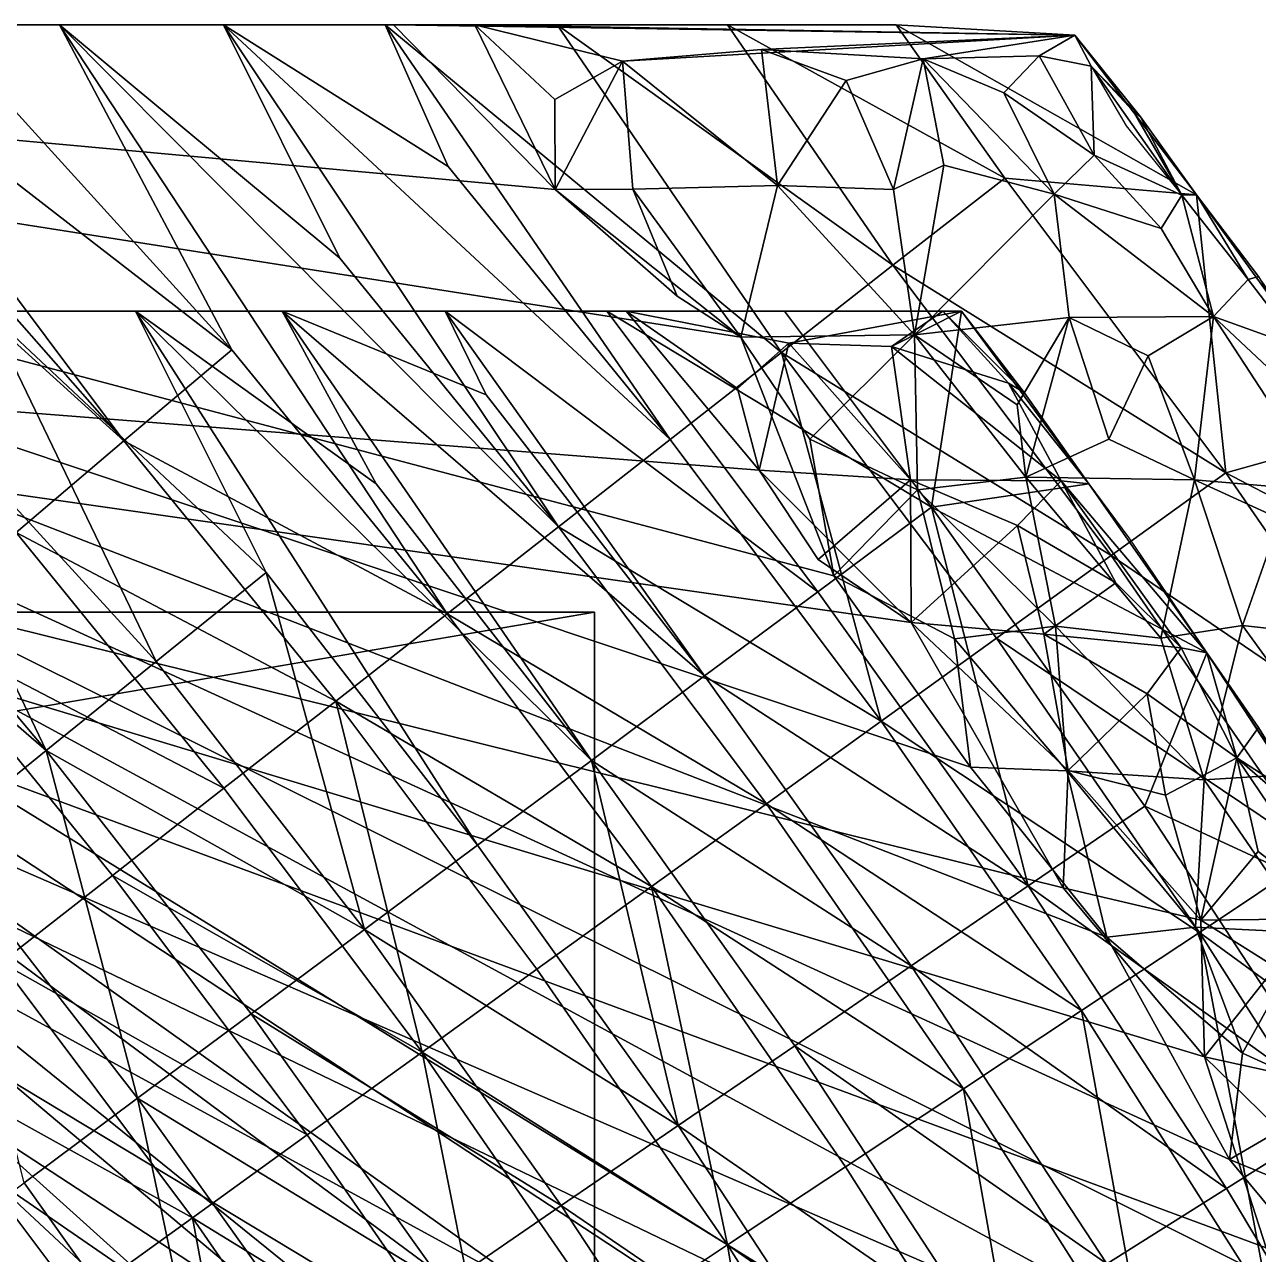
# Model space of a CAD drawing. Header units: metres. Extents: x -30 to 13953, y 0 to 4840.
# Drawn here: x 13295.6 to 13558.2, y 3428.3 to 3690 of the extents above; entities that cross this region are included whole.
import ezdxf

# ---------------------------------------------------------------- set-up
doc = ezdxf.new("R2010")
doc.units = ezdxf.units.M
doc.layers.add('SCOCCA', color=7, linetype='Continuous')

msp = doc.modelspace()

# ---------------------------------------------------------------- linework, layer by layer
at = {"layer": 'SCOCCA'}
for points in [[(13025, 3690, 1250), (13846.4, 2399.1, 1367), (13025, 1150, 1250)], [(13374.1, 3690, 1299.7), (13025, 3690, 1250), (13055, 3690, 1380)], [(13025, 3690, 1250), (13374.1, 3690, 1299.7), (13408.5, 3654.9, 1304.8)], [(13025, 3690, 1250), (13408.5, 3654.9, 1304.8), (13448, 3623.5, 1311.6)], [(13025, 3690, 1250), (13448, 3623.5, 1311.6), (13467.8, 3572.7, 1313.1)], [(13025, 3690, 1250), (13467.8, 3572.7, 1313.1), (13496.9, 3532, 1317.2)], [(13025, 3690, 1250), (13496.9, 3532, 1317.2), (13525.9, 3495.8, 1321.5)], [(13025, 3690, 1250), (13525.9, 3495.8, 1321.5), (13552, 3448.5, 1325.1)], [(13025, 3690, 1250), (13552, 3448.5, 1325.1), (13581.6, 3412.8, 1329.7)], [(13025, 3690, 1250), (13581.6, 3412.8, 1329.7), (13609.8, 3372.6, 1334.1)], [(13025, 3690, 1250), (13609.8, 3372.6, 1334.1), (13626.4, 3318.3, 1335.7)], [(13025, 3690, 1250), (13626.4, 3318.3, 1335.7), (13649.6, 3279.5, 1339.1)], [(13025, 3690, 1250), (13649.6, 3279.5, 1339.1), (13675.2, 3227.6, 1342.8)], [(13025, 3690, 1250), (13675.2, 3227.6, 1342.8), (13702.5, 3188, 1347.6)], [(13025, 3690, 1250), (13702.5, 3188, 1347.6), (13709.6, 3136.6, 1347.5)], [(13025, 3690, 1250), (13709.6, 3136.6, 1347.5), (13735.8, 3092.2, 1351.7)], [(13025, 3690, 1250), (13735.8, 3092.2, 1351.7), (13744, 3042.8, 1352.4)], [(13025, 3690, 1250), (13744, 3042.8, 1352.4), (13766.7, 2998.7, 1356.1)], [(13025, 3690, 1250), (13766.7, 2998.7, 1356.1), (13773.6, 2947.3, 1356.6)], [(13025, 3690, 1250), (13773.6, 2947.3, 1356.6), (13795.2, 2909.2, 1360.5)], [(13025, 3690, 1250), (13798.2, 2850.5, 1360.1), (13808.7, 2801.7, 1361.6)], [(13025, 3690, 1250), (13808.7, 2801.7, 1361.6), (13825.8, 2753.2, 1364.5)], [(13025, 3690, 1250), (13795.2, 2909.2, 1360.5), (13798.2, 2850.5, 1360.1)], [(13025, 3690, 1250), (13832.4, 2653.8, 1365), (13837.8, 2604.1, 1365.7)], [(13025, 3690, 1250), (13837.8, 2604.1, 1365.7), (13847.3, 2561.8, 1367.4)], [(13025, 3690, 1250), (13832.9, 2695.7, 1365.3), (13832.4, 2653.8, 1365)], [(13025, 3690, 1250), (13825.8, 2753.2, 1364.5), (13832.9, 2695.7, 1365.3)], [(13025, 3690, 1250), (13846.2, 2454.6, 1366.9), (13846.4, 2399.1, 1367)], [(13025, 3690, 1250), (13844.7, 2504.5, 1366.7), (13846.2, 2454.6, 1366.9)], [(13025, 3690, 1250), (13847.3, 2561.8, 1367.4), (13844.7, 2504.5, 1366.7)], [(13055, 3690, 1380), (13276.8, 3690, 2838.5), (13303, 3690, 2691.5)], [(13303, 3690, 2691.5), (13337.9, 3690, 2494.2), (13055, 3690, 1380)], [(13337.9, 3690, 2494.2), (13372.3, 3690, 2296.9), (13055, 3690, 1380)], [(13481.1, 3690, 1660.9), (13374.1, 3690, 1299.7), (13055, 3690, 1380)], [(13372.3, 3690, 2296.9), (13408.9, 3690, 2085), (13055, 3690, 1380)], [(13408.9, 3690, 2085), (13445.2, 3690, 1873), (13055, 3690, 1380)], [(13445.2, 3690, 1873), (13481.1, 3690, 1660.9), (13055, 3690, 1380)], [(13316.7, 3601.4, 3061.2), (13269.6, 3654.9, 3061.2), (13218.9, 3690, 3158.6)], [(13316.7, 3601.4, 3061.2), (13218.9, 3690, 3158.6), (13293.8, 3581.9, 3291.6)], [(13316.7, 3601.4, 3061.2), (13250.3, 3690, 2985.5), (13269.6, 3654.9, 3061.2)], [(13339.7, 3620.8, 2830.9), (13276.8, 3690, 2838.5), (13250.3, 3690, 2985.5)], [(13339.7, 3620.8, 2830.9), (13250.3, 3690, 2985.5), (13316.7, 3601.4, 3061.2)], [(13339.7, 3620.8, 2830.9), (13303, 3690, 2691.5), (13276.8, 3690, 2838.5)], [(13385.5, 3564.6, 2830.9), (13303, 3690, 2691.5), (13339.7, 3620.8, 2830.9)], [(13362.7, 3640.3, 2600.5), (13337.9, 3690, 2494.2), (13303, 3690, 2691.5)], [(13409.2, 3583.1, 2600.5), (13362.7, 3640.3, 2600.5), (13303, 3690, 2691.5)], [(13409.2, 3583.1, 2600.5), (13303, 3690, 2691.5), (13385.5, 3564.6, 2830.9)], [(13409.2, 3583.1, 2600.5), (13337.9, 3690, 2494.2), (13362.7, 3640.3, 2600.5)], [(13385.7, 3659.8, 2370.1), (13372.3, 3690, 2296.9), (13337.9, 3690, 2494.2)], [(13433, 3601.7, 2370.1), (13385.7, 3659.8, 2370.1), (13337.9, 3690, 2494.2)], [(13433, 3601.7, 2370.1), (13337.9, 3690, 2494.2), (13409.2, 3583.1, 2600.5)], [(13433, 3601.7, 2370.1), (13372.3, 3690, 2296.9), (13385.7, 3659.8, 2370.1)], [(13456.7, 3620.2, 2139.8), (13372.3, 3690, 2296.9), (13433, 3601.7, 2370.1)], [(13456.7, 3620.2, 2139.8), (13408.9, 3690, 2085), (13372.3, 3690, 2296.9)], [(13408.5, 3654.9, 1304.8), (13374.1, 3690, 1299.7), (13391.4, 3690, 1303)], [(13519.1, 3687.8, 1442.7), (13391.4, 3690, 1303), (13374.1, 3690, 1299.7)], [(13481.1, 3690, 1660.9), (13519.1, 3687.8, 1442.7), (13374.1, 3690, 1299.7)], [(13408.4, 3674.1, 1305.7), (13408.5, 3654.9, 1304.8), (13391.4, 3690, 1303)], [(13408.4, 3674.1, 1305.7), (13391.4, 3690, 1303), (13422.8, 3682.2, 1311.3)], [(13519.1, 3687.8, 1442.7), (13422.8, 3682.2, 1311.3), (13391.4, 3690, 1303)], [(13480.4, 3638.8, 1909.4), (13408.9, 3690, 2085), (13456.7, 3620.2, 2139.8)], [(13480.4, 3638.8, 1909.4), (13445.2, 3690, 1873), (13408.9, 3690, 2085)], [(13504.2, 3657.3, 1679.1), (13445.2, 3690, 1873), (13480.4, 3638.8, 1909.4)], [(13504.2, 3657.3, 1679.1), (13481.1, 3690, 1660.9), (13445.2, 3690, 1873)], [(13504.2, 3657.3, 1679.1), (13545, 3653.8, 1443.7), (13481.1, 3690, 1660.9)], [(13545, 3653.8, 1443.7), (13519.1, 3687.8, 1442.7), (13481.1, 3690, 1660.9)], [(13519.1, 3687.8, 1442.7), (13452.4, 3684.7, 1326.1), (13422.8, 3682.2, 1311.3)], [(13519.1, 3687.8, 1442.7), (13486.8, 3682.7, 1351.4), (13452.4, 3684.7, 1326.1)], [(13519.1, 3687.8, 1442.7), (13511.5, 3683.4, 1386.3), (13486.8, 3682.7, 1351.4)], [(13519.1, 3687.8, 1442.7), (13522.6, 3681.2, 1414.1), (13511.5, 3683.4, 1386.3)], [(13533.1, 3670.4, 1432.1), (13522.6, 3681.2, 1414.1), (13519.1, 3687.8, 1442.7)], [(13545, 3653.8, 1443.7), (13533.1, 3670.4, 1432.1), (13519.1, 3687.8, 1442.7)], [(13452.4, 3684.7, 1326.1), (13455.8, 3655.8, 1319.2), (13422.8, 3682.2, 1311.3)], [(13452.4, 3684.7, 1326.1), (13470.4, 3678.1, 1334.5), (13455.8, 3655.8, 1319.2)], [(13470.4, 3678.1, 1334.5), (13452.4, 3684.7, 1326.1), (13486.8, 3682.7, 1351.4)], [(13408.5, 3654.9, 1304.8), (13408.4, 3674.1, 1305.7), (13422.8, 3682.2, 1311.3)], [(13425, 3655, 1308.2), (13408.5, 3654.9, 1304.8), (13422.8, 3682.2, 1311.3)], [(13455.8, 3655.8, 1319.2), (13425, 3655, 1308.2), (13422.8, 3682.2, 1311.3)], [(13486.8, 3682.7, 1351.4), (13480.5, 3654.9, 1331.8), (13470.4, 3678.1, 1334.5)], [(13491.2, 3660.1, 1341.5), (13480.5, 3654.9, 1331.8), (13486.8, 3682.7, 1351.4)], [(13504, 3675.5, 1364.7), (13486.8, 3682.7, 1351.4), (13511.5, 3683.4, 1386.3)], [(13486.8, 3682.7, 1351.4), (13514.7, 3653.9, 1360.4), (13491.2, 3660.1, 1341.5)], [(13514.7, 3653.9, 1360.4), (13486.8, 3682.7, 1351.4), (13504, 3675.5, 1364.7)], [(13523.2, 3662.2, 1379.3), (13504, 3675.5, 1364.7), (13511.5, 3683.4, 1386.3)], [(13511.5, 3683.4, 1386.3), (13522.6, 3681.2, 1414.1), (13523.2, 3662.2, 1379.3)], [(13541.9, 3653.7, 1409.3), (13523.2, 3662.2, 1379.3), (13522.6, 3681.2, 1414.1)], [(13541.9, 3653.7, 1409.3), (13522.6, 3681.2, 1414.1), (13530, 3668.5, 1404.2)], [(13541.9, 3653.7, 1409.3), (13522.6, 3681.2, 1414.1), (13531.6, 3671.5, 1422.6)], [(13533.1, 3670.4, 1432.1), (13531.6, 3671.5, 1422.6), (13522.6, 3681.2, 1414.1)], [(13480.5, 3654.9, 1331.8), (13455.8, 3655.8, 1319.2), (13470.4, 3678.1, 1334.5)], [(13523.2, 3662.2, 1379.3), (13514.7, 3653.9, 1360.4), (13504, 3675.5, 1364.7)], [(13541.9, 3653.7, 1409.3), (13531.6, 3671.5, 1422.6), (13533.1, 3670.4, 1432.1)], [(13545, 3653.8, 1443.7), (13541.9, 3653.7, 1409.3), (13533.1, 3670.4, 1432.1)], [(13485, 3624, 1325), (13480.5, 3654.9, 1331.8), (13491.2, 3660.1, 1341.5)], [(13514.7, 3653.9, 1360.4), (13485, 3624, 1325), (13491.2, 3660.1, 1341.5)], [(13537.5, 3646.6, 1385.5), (13514.7, 3653.9, 1360.4), (13523.2, 3662.2, 1379.3)], [(13541.9, 3653.7, 1409.3), (13537.5, 3646.6, 1385.5), (13523.2, 3662.2, 1379.3)], [(13434.5, 3632.2, 1308.7), (13408.5, 3654.9, 1304.8), (13425, 3655, 1308.2)], [(13434.5, 3632.2, 1308.7), (13448, 3623.5, 1311.6), (13408.5, 3654.9, 1304.8)], [(13448, 3623.5, 1311.6), (13425, 3655, 1308.2), (13455.8, 3655.8, 1319.2)], [(13448, 3623.5, 1311.6), (13434.5, 3632.2, 1308.7), (13425, 3655, 1308.2)], [(13485, 3624, 1325), (13448, 3623.5, 1311.6), (13455.8, 3655.8, 1319.2)], [(13480.5, 3654.9, 1331.8), (13485, 3624, 1325), (13455.8, 3655.8, 1319.2)], [(13551.2, 3594.6, 1679.1), (13504.2, 3657.3, 1679.1), (13480.4, 3638.8, 1909.4)], [(13551.2, 3594.6, 1679.1), (13545, 3653.8, 1443.7), (13504.2, 3657.3, 1679.1)], [(13517.9, 3627.7, 1347), (13485, 3624, 1325), (13514.7, 3653.9, 1360.4)], [(13548.6, 3627.9, 1383.2), (13517.9, 3627.7, 1347), (13514.7, 3653.9, 1360.4)], [(13537.5, 3646.6, 1385.5), (13548.6, 3627.9, 1383.2), (13514.7, 3653.9, 1360.4)], [(13548.6, 3627.9, 1383.2), (13537.5, 3646.6, 1385.5), (13541.9, 3653.7, 1409.3)], [(13556, 3635.8, 1414.9), (13541.9, 3653.7, 1409.3), (13545, 3653.8, 1443.7)], [(13556, 3635.8, 1414.9), (13548.6, 3627.9, 1383.2), (13541.9, 3653.7, 1409.3)], [(13551.2, 3594.6, 1679.1), (13581.7, 3603.1, 1446), (13545, 3653.8, 1443.7)], [(13556, 3635.8, 1414.9), (13545, 3653.8, 1443.7), (13558.2, 3636.4, 1442)], [(13558.2, 3636.4, 1442), (13545, 3653.8, 1443.7), (13581.7, 3603.1, 1446)], [(13526.8, 3577, 1909.4), (13480.4, 3638.8, 1909.4), (13456.7, 3620.2, 2139.8)], [(13551.2, 3594.6, 1679.1), (13480.4, 3638.8, 1909.4), (13526.8, 3577, 1909.4)], [(13567.1, 3621.2, 1418.9), (13556, 3635.8, 1414.9), (13558.2, 3636.4, 1442)], [(13556, 3635.8, 1414.9), (13567.1, 3621.2, 1418.9), (13548.6, 3627.9, 1383.2)], [(12936.4, 3629, 4245), (13270.5, 3256.8, 4243.3), (13298.6, 3214.9, 4242.3)], [(12936.4, 3629, 4245), (13321.7, 1661.5, 4241.1), (13289.8, 1625, 4244.6)], [(12936.4, 3629, 4245), (13298.6, 3214.9, 4242.3), (13316.5, 3167.2, 4244.6)], [(12936.4, 3629, 4245), (13337.4, 1718.4, 4244.9), (13321.7, 1661.5, 4241.1)], [(12936.4, 3629, 4245), (13363.9, 1755.6, 4243.4), (13337.4, 1718.4, 4244.9)], [(12936.4, 3629, 4245), (13316.5, 3167.2, 4244.6), (13337.8, 3126.6, 4244.6)], [(12936.4, 3629, 4245), (13337.8, 3126.6, 4244.6), (13359, 3076.3, 4244.9)], [(12936.4, 3629, 4245), (13381.1, 1808.7, 4244.6), (13363.9, 1755.6, 4243.4)], [(12936.4, 3629, 4245), (13359, 3076.3, 4244.9), (13386.4, 3037.6, 4242.6)], [(12936.4, 3629, 4245), (13398.1, 1850.1, 4244.6), (13381.1, 1808.7, 4244.6)], [(12936.4, 3629, 4245), (13419.3, 1901.7, 4244.1), (13398.1, 1850.1, 4244.6)], [(12936.4, 3629, 4245), (13386.4, 3037.6, 4242.6), (13397.7, 2983.8, 4244.9)], [(12936.4, 3629, 4245), (13397.7, 2983.8, 4244.9), (13420.2, 2942.5, 4243.5)], [(12936.4, 3629, 4245), (13431, 1944.2, 4244.6), (13419.3, 1901.7, 4244.1)], [(12936.4, 3629, 4245), (13451.6, 1997.1, 4243.3), (13431, 1944.2, 4244.6)], [(12936.4, 3629, 4245), (13420.2, 2942.5, 4243.5), (13430.4, 2889.1, 4244.9)], [(12936.4, 3629, 4245), (13430.4, 2889.1, 4244.9), (13450.6, 2848.4, 4243.4)], [(12936.4, 3629, 4245), (13460.4, 2039, 4244.1), (13451.6, 1997.1, 4243.3)], [(12936.4, 3629, 4245), (13466.4, 2096.8, 4245), (13460.4, 2039, 4244.1)], [(12936.4, 3629, 4245), (13486.4, 2135.1, 4242.4), (13466.4, 2096.8, 4245)], [(12936.4, 3629, 4245), (13459.3, 2793, 4244.6), (13466.9, 2749.6, 4244.9)], [(12936.4, 3629, 4245), (13466.9, 2749.6, 4244.9), (13484.8, 2695.6, 4243.3)], [(12936.4, 3629, 4245), (13450.6, 2848.4, 4243.4), (13459.3, 2793, 4244.6)], [(12936.4, 3629, 4245), (13487.8, 2194.8, 4244.6), (13486.4, 2135.1, 4242.4)], [(12936.4, 3629, 4245), (13491.9, 2244.9, 4244.9), (13487.8, 2194.8, 4244.6)], [(12936.4, 3629, 4245), (13496, 2287.4, 4244.9), (13491.9, 2244.9, 4244.9)], [(12936.4, 3629, 4245), (13498, 2344.9, 4245), (13496, 2287.4, 4244.9)], [(12936.4, 3629, 4245), (13514.3, 2383.5, 4241.1), (13498, 2344.9, 4245)], [(12936.4, 3629, 4245), (13494.9, 2545.1, 4245), (13498, 2495.1, 4245)], [(12936.4, 3629, 4245), (13498, 2495.1, 4245), (13511.2, 2445.2, 4242.3)], [(12936.4, 3629, 4245), (13491.9, 2595.1, 4244.9), (13494.9, 2545.1, 4245)], [(12936.4, 3629, 4245), (13489.4, 2654.2, 4244.1), (13491.9, 2595.1, 4244.9)], [(12936.4, 3629, 4245), (13484.8, 2695.6, 4243.3), (13489.4, 2654.2, 4244.1)], [(12936.4, 3629, 4245), (13511.2, 2445.2, 4242.3), (13514.3, 2383.5, 4241.1)], [(13021.1, 3629, 1305), (13021.1, 1211, 1305), (13838.8, 2419.9, 1421.4)], [(13423.6, 3629, 1362.7), (13055, 3629, 1380), (13021.1, 3629, 1305)], [(13021.1, 3629, 1305), (13451.9, 3595.2, 1366.9), (13423.6, 3629, 1362.7)], [(13021.1, 3629, 1305), (13484.3, 3562.8, 1373), (13451.9, 3595.2, 1366.9)], [(13021.1, 3629, 1305), (13516.6, 3506.3, 1376.4), (13484.3, 3562.8, 1373)], [(13021.1, 3629, 1305), (13546.7, 3470.3, 1381.9), (13516.6, 3506.3, 1376.4)], [(13021.1, 3629, 1305), (13559.8, 3429.7, 1382), (13546.7, 3470.3, 1381.9)], [(13021.1, 3629, 1305), (13586.7, 3383.3, 1385.8), (13559.8, 3429.7, 1382)], [(13021.1, 3629, 1305), (13615.9, 3342.6, 1390.6), (13586.7, 3383.3, 1385.8)], [(13021.1, 3629, 1305), (13641, 3291, 1393.9), (13615.9, 3342.6, 1390.6)], [(13021.1, 3629, 1305), (13653.8, 3247.4, 1395.1), (13641, 3291, 1393.9)], [(13021.1, 3629, 1305), (13674.5, 3201.9, 1398.1), (13653.8, 3247.4, 1395.1)], [(13021.1, 3629, 1305), (13704.2, 3158.2, 1403.3), (13674.5, 3201.9, 1398.1)], [(13021.1, 3629, 1305), (13712.4, 3109.4, 1403.4), (13704.2, 3158.2, 1403.3)], [(13021.1, 3629, 1305), (13738.5, 3065.4, 1408.1), (13712.4, 3109.4, 1403.4)], [(13021.1, 3629, 1305), (13745.4, 3015.1, 1408.2), (13738.5, 3065.4, 1408.1)], [(13021.1, 3629, 1305), (13769.3, 2970.3, 1412.5), (13745.4, 3015.1, 1408.2)], [(13021.1, 3629, 1305), (13773.5, 2919.2, 1412.2), (13769.3, 2970.3, 1412.5)], [(13021.1, 3629, 1305), (13796.6, 2878.9, 1417.4), (13773.5, 2919.2, 1412.2)], [(13021.1, 3629, 1305), (13806.4, 2773.1, 1416.8), (13801.2, 2824.1, 1416.5)], [(13021.1, 3629, 1305), (13830, 2722.4, 1422.4), (13806.4, 2773.1, 1416.8)], [(13021.1, 3629, 1305), (13801.2, 2824.1, 1416.5), (13796.6, 2878.9, 1417.4)], [(13021.1, 3629, 1305), (13838.8, 2419.9, 1421.4), (13838, 2475.4, 1421.3)], [(13021.1, 3629, 1305), (13838, 2475.4, 1421.3), (13835.9, 2525.3, 1421)], [(13021.1, 3629, 1305), (13835.9, 2525.3, 1421), (13835.5, 2576, 1421.2)], [(13021.1, 3629, 1305), (13835.5, 2576, 1421.2), (13833.3, 2629.9, 1421.1)], [(13021.1, 3629, 1305), (13833.3, 2629.9, 1421.1), (13829.8, 2665.5, 1420.8)], [(13021.1, 3629, 1305), (13829.8, 2665.5, 1420.8), (13830, 2722.4, 1422.4)], [(13287.6, 3629, 2667.5), (13055, 3629, 1380), (13319.2, 3629, 2485.7)], [(13319.2, 3629, 2485.7), (13055, 3629, 1380), (13350.4, 3629, 2303.8)], [(13350.4, 3629, 2303.8), (13055, 3629, 1380), (13385.1, 3629, 2100.4)], [(13385.1, 3629, 2100.4), (13055, 3629, 1380), (13419.5, 3629, 1896.9)], [(13457.3, 3629, 1670.7), (13055, 3629, 1380), (13423.6, 3629, 1362.7)], [(13419.5, 3629, 1896.9), (13055, 3629, 1380), (13457.3, 3629, 1670.7)], [(13300.2, 3535.5, 3055.3), (13276.8, 3516.6, 3285.4), (13192.3, 3629, 3204.3)], [(13300.2, 3535.5, 3055.3), (13192.3, 3629, 3204.3), (13254.5, 3589.8, 3055.3)], [(13300.2, 3535.5, 3055.3), (13254.5, 3589.8, 3055.3), (13255.4, 3629, 2850.7)], [(13323.6, 3554.5, 2825.1), (13300.2, 3535.5, 3055.3), (13255.4, 3629, 2850.7)], [(13323.6, 3554.5, 2825.1), (13255.4, 3629, 2850.7), (13287.6, 3629, 2667.5)], [(13347, 3573.4, 2595), (13323.6, 3554.5, 2825.1), (13287.6, 3629, 2667.5)], [(13347, 3573.4, 2595), (13287.6, 3629, 2667.5), (13319.2, 3629, 2485.7)], [(13392, 3515.4, 2595), (13347, 3573.4, 2595), (13319.2, 3629, 2485.7)], [(13370.4, 3592.3, 2364.9), (13319.2, 3629, 2485.7), (13350.4, 3629, 2303.8)], [(13416.2, 3533.4, 2364.9), (13319.2, 3629, 2485.7), (13370.4, 3592.3, 2364.9)], [(13416.2, 3533.4, 2364.9), (13392, 3515.4, 2595), (13319.2, 3629, 2485.7)], [(13416.2, 3533.4, 2364.9), (13370.4, 3592.3, 2364.9), (13350.4, 3629, 2303.8)], [(13393.8, 3611.2, 2134.8), (13350.4, 3629, 2303.8), (13385.1, 3629, 2100.4)], [(13440.3, 3551.4, 2134.8), (13350.4, 3629, 2303.8), (13393.8, 3611.2, 2134.8)], [(13440.3, 3551.4, 2134.8), (13416.2, 3533.4, 2364.9), (13350.4, 3629, 2303.8)], [(13440.3, 3551.4, 2134.8), (13393.8, 3611.2, 2134.8), (13385.1, 3629, 2100.4)], [(13464.4, 3569.3, 1904.7), (13385.1, 3629, 2100.4), (13419.5, 3629, 1896.9)], [(13464.4, 3569.3, 1904.7), (13440.3, 3551.4, 2134.8), (13385.1, 3629, 2100.4)], [(13488.6, 3587.3, 1674.5), (13464.4, 3569.3, 1904.7), (13419.5, 3629, 1896.9)], [(13488.6, 3587.3, 1674.5), (13419.5, 3629, 1896.9), (13457.3, 3629, 1670.7)], [(13447.3, 3612.6, 1367.2), (13423.6, 3629, 1362.7), (13451.9, 3595.2, 1366.9)], [(13447.3, 3612.6, 1367.2), (13458.2, 3622.2, 1374.3), (13423.6, 3629, 1362.7)], [(13495, 3629, 1441.4), (13423.6, 3629, 1362.7), (13458.2, 3622.2, 1374.3)], [(13457.3, 3629, 1670.7), (13423.6, 3629, 1362.7), (13495, 3629, 1441.4)], [(13488.6, 3587.3, 1674.5), (13457.3, 3629, 1670.7), (13495, 3629, 1441.4)], [(13495, 3629, 1441.4), (13458.2, 3622.2, 1374.3), (13480.1, 3621.5, 1390)], [(13495, 3629, 1441.4), (13480.1, 3621.5, 1390), (13491, 3629, 1415.1)], [(13505, 3613.7, 1424.3), (13491, 3629, 1415.1), (13480.1, 3621.5, 1390)], [(13488.6, 3587.3, 1674.5), (13495, 3629, 1441.4), (13522.1, 3592.3, 1439.3)], [(13508.3, 3611.7, 1435.9), (13495, 3629, 1441.4), (13491, 3629, 1415.1)], [(13508.3, 3611.7, 1435.9), (13491, 3629, 1415.1), (13505, 3613.7, 1424.3)], [(13508.3, 3611.7, 1435.9), (13522.1, 3592.3, 1439.3), (13495, 3629, 1441.4)], [(13506.8, 3609.1, 1331.4), (13485, 3624, 1325), (13517.9, 3627.7, 1347)], [(13508.7, 3593.7, 1328.4), (13506.8, 3609.1, 1331.4), (13517.9, 3627.7, 1347)], [(13508.7, 3593.7, 1328.4), (13517.9, 3627.7, 1347), (13526.3, 3601.8, 1341.2)], [(13534.7, 3619.5, 1357.6), (13517.9, 3627.7, 1347), (13548.6, 3627.9, 1383.2)], [(13517.9, 3627.7, 1347), (13534.7, 3619.5, 1357.6), (13526.3, 3601.8, 1341.2)], [(13534.7, 3619.5, 1357.6), (13548.6, 3627.9, 1383.2), (13544.6, 3593.1, 1352.1)], [(13548.6, 3627.9, 1383.2), (13572.9, 3590.7, 1383.2), (13544.6, 3593.1, 1352.1)], [(13565.8, 3611.8, 1394.6), (13572.9, 3590.7, 1383.2), (13548.6, 3627.9, 1383.2)], [(13565.8, 3611.8, 1394.6), (13548.6, 3627.9, 1383.2), (13567.1, 3621.2, 1418.9)], [(13485, 3624, 1325), (13462.7, 3601.8, 1313.1), (13448, 3623.5, 1311.6)], [(13462.7, 3601.8, 1313.1), (13467.8, 3572.7, 1313.1), (13448, 3623.5, 1311.6)], [(13485, 3624, 1325), (13485.6, 3591, 1318.5), (13462.7, 3601.8, 1313.1)], [(13485.6, 3591, 1318.5), (13485, 3624, 1325), (13508.7, 3593.7, 1328.4)], [(13485, 3624, 1325), (13506.8, 3609.1, 1331.4), (13508.7, 3593.7, 1328.4)], [(13385.5, 3564.6, 2830.9), (13339.7, 3620.8, 2830.9), (13316.7, 3601.4, 3061.2)], [(13451.9, 3595.2, 1366.9), (13458.2, 3622.2, 1374.3), (13447.3, 3612.6, 1367.2)], [(13484.1, 3593.1, 1380), (13458.2, 3622.2, 1374.3), (13451.9, 3595.2, 1366.9)], [(13480.1, 3621.5, 1390), (13458.2, 3622.2, 1374.3), (13484.1, 3593.1, 1380)], [(13484.1, 3593.1, 1380), (13516.2, 3592.9, 1415.2), (13480.1, 3621.5, 1390)], [(13516.2, 3592.9, 1415.2), (13505, 3613.7, 1424.3), (13480.1, 3621.5, 1390)], [(13456.7, 3620.2, 2139.8), (13433, 3601.7, 2370.1), (13477.9, 3541.8, 2370.1)], [(13502.4, 3559.4, 2139.8), (13456.7, 3620.2, 2139.8), (13477.9, 3541.8, 2370.1)], [(13526.8, 3577, 1909.4), (13456.7, 3620.2, 2139.8), (13502.4, 3559.4, 2139.8)], [(13544.6, 3593.1, 1352.1), (13526.3, 3601.8, 1341.2), (13534.7, 3619.5, 1357.6)], [(13516.2, 3592.9, 1415.2), (13522.1, 3592.3, 1439.3), (13505, 3613.7, 1424.3)], [(13522.1, 3592.3, 1439.3), (13508.3, 3611.7, 1435.9), (13505, 3613.7, 1424.3)], [(13551.2, 3594.6, 1679.1), (13607.7, 3565.1, 1448.1), (13581.7, 3603.1, 1446)], [(13361.8, 3546, 3061.2), (13316.7, 3601.4, 3061.2), (13293.8, 3581.9, 3291.6)], [(13385.5, 3564.6, 2830.9), (13316.7, 3601.4, 3061.2), (13361.8, 3546, 3061.2)], [(13477.9, 3541.8, 2370.1), (13433, 3601.7, 2370.1), (13409.2, 3583.1, 2600.5)], [(13485.6, 3591, 1318.5), (13467.8, 3572.7, 1313.1), (13462.7, 3601.8, 1313.1)], [(13508.7, 3593.7, 1328.4), (13526.3, 3601.8, 1341.2), (13544.6, 3593.1, 1352.1)], [(13464.5, 3576.2, 1368.4), (13451.9, 3595.2, 1366.9), (13484.3, 3562.8, 1373)], [(13464.5, 3576.2, 1368.4), (13484.1, 3593.1, 1380), (13451.9, 3595.2, 1366.9)], [(13595.8, 3530.1, 1679.1), (13551.2, 3594.6, 1679.1), (13526.8, 3577, 1909.4)], [(13595.8, 3530.1, 1679.1), (13607.7, 3565.1, 1448.1), (13551.2, 3594.6, 1679.1)], [(13484.3, 3562.8, 1373), (13484.1, 3593.1, 1380), (13464.5, 3576.2, 1368.4)], [(13484.3, 3562.8, 1373), (13506.9, 3583.4, 1392.2), (13484.1, 3593.1, 1380)], [(13506.9, 3583.4, 1392.2), (13516.2, 3592.9, 1415.2), (13484.1, 3593.1, 1380)], [(13508.7, 3593.7, 1328.4), (13515, 3562, 1324.5), (13485.6, 3591, 1318.5)], [(13488.6, 3587.3, 1674.5), (13522.1, 3592.3, 1439.3), (13547.2, 3556.3, 1441.2)], [(13527.8, 3571.2, 1408.9), (13516.2, 3592.9, 1415.2), (13506.9, 3583.4, 1392.2)], [(13508.7, 3593.7, 1328.4), (13537.4, 3559.4, 1333.8), (13515, 3562, 1324.5)], [(13508.7, 3593.7, 1328.4), (13544.6, 3593.1, 1352.1), (13537.4, 3559.4, 1333.8)], [(13516.2, 3592.9, 1415.2), (13527.8, 3571.2, 1408.9), (13541.7, 3557.4, 1419.6)], [(13516.2, 3592.9, 1415.2), (13547.2, 3556.3, 1441.2), (13522.1, 3592.3, 1439.3)], [(13516.2, 3592.9, 1415.2), (13541.7, 3557.4, 1419.6), (13547.2, 3556.3, 1441.2)], [(13547.2, 3556.3, 1441.2), (13522.1, 3592.3, 1439.3), (13530.6, 3580.8, 1440)], [(13537.4, 3559.4, 1333.8), (13544.6, 3593.1, 1352.1), (13554.8, 3562.1, 1345.7)], [(13554.8, 3562.1, 1345.7), (13544.6, 3593.1, 1352.1), (13562.7, 3584.8, 1364.2)], [(13544.6, 3593.1, 1352.1), (13572.9, 3590.7, 1383.2), (13562.7, 3584.8, 1364.2)], [(13485.6, 3591, 1318.5), (13493.5, 3559.3, 1317.5), (13467.8, 3572.7, 1313.1)], [(13485.6, 3591, 1318.5), (13515, 3562, 1324.5), (13493.5, 3559.3, 1317.5)], [(13488.6, 3587.3, 1674.5), (13509.2, 3506.7, 1904.7), (13464.4, 3569.3, 1904.7)], [(13534, 3523.7, 1674.5), (13509.2, 3506.7, 1904.7), (13488.6, 3587.3, 1674.5)], [(13534, 3523.7, 1674.5), (13488.6, 3587.3, 1674.5), (13547.2, 3556.3, 1441.2)], [(13573.4, 3560.1, 1360.4), (13554.8, 3562.1, 1345.7), (13562.7, 3584.8, 1364.2)], [(13338, 3527.5, 3291.6), (13293.8, 3581.9, 3291.6), (13270.8, 3562.5, 3521.9)], [(13361.8, 3546, 3061.2), (13293.8, 3581.9, 3291.6), (13338, 3527.5, 3291.6)], [(13453.5, 3524.2, 2600.5), (13409.2, 3583.1, 2600.5), (13385.5, 3564.6, 2830.9)], [(13477.9, 3541.8, 2370.1), (13409.2, 3583.1, 2600.5), (13453.5, 3524.2, 2600.5)], [(13512.5, 3560.3, 1386.6), (13506.9, 3583.4, 1392.2), (13484.3, 3562.8, 1373)], [(13527.8, 3571.2, 1408.9), (13506.9, 3583.4, 1392.2), (13512.5, 3560.3, 1386.6)], [(13570.7, 3513.5, 1909.4), (13526.8, 3577, 1909.4), (13502.4, 3559.4, 2139.8)], [(13595.8, 3530.1, 1679.1), (13526.8, 3577, 1909.4), (13570.7, 3513.5, 1909.4)], [(13347, 3573.4, 2595), (13367.9, 3497.4, 2825.1), (13323.6, 3554.5, 2825.1)], [(13392, 3515.4, 2595), (13367.9, 3497.4, 2825.1), (13347, 3573.4, 2595)], [(13493.5, 3559.3, 1317.5), (13496.9, 3532, 1317.2), (13467.8, 3572.7, 1313.1)], [(13541.7, 3557.4, 1419.6), (13527.8, 3571.2, 1408.9), (13512.5, 3560.3, 1386.6)], [(13509.2, 3506.7, 1904.7), (13440.3, 3551.4, 2134.8), (13464.4, 3569.3, 1904.7)], [(13416.9, 3565, 1395), (40, 1275, 1395), (40, 3565, 1395)], [(13416.9, 3565, 1395), (13416.9, 1275, 1395), (40, 1275, 1395)], [(13416.9, 3565, 1695), (40, 3565, 1695), (40, 1275, 1695)], [(13416.9, 3565, 1695), (40, 1275, 1695), (13416.9, 1275, 1695)], [(13416.9, 3565, 1395), (40, 3565, 1395), (40, 3565, 1695)], [(13416.9, 3565, 1695), (13416.9, 3565, 1395), (40, 3565, 1695)], [(13429, 3506.6, 2830.9), (13385.5, 3564.6, 2830.9), (13361.8, 3546, 3061.2)], [(13453.5, 3524.2, 2600.5), (13385.5, 3564.6, 2830.9), (13429, 3506.6, 2830.9)], [(13416.9, 3565, 1695), (13416.9, 1275, 1695), (13416.9, 1275, 1395)], [(13416.9, 3565, 1695), (13416.9, 1275, 1395), (13416.9, 3565, 1395)], [(13314.3, 3508.9, 3521.9), (13270.8, 3562.5, 3521.9), (13290.6, 3490.4, 3752.3)], [(13338, 3527.5, 3291.6), (13270.8, 3562.5, 3521.9), (13314.3, 3508.9, 3521.9)], [(13517.7, 3531.3, 1380.8), (13484.3, 3562.8, 1373), (13516.6, 3506.3, 1376.4)], [(13512.5, 3560.3, 1386.6), (13484.3, 3562.8, 1373), (13517.7, 3531.3, 1380.8)], [(13517.4, 3531.2, 1321.4), (13493.5, 3559.3, 1317.5), (13515, 3562, 1324.5)], [(13534.5, 3547.6, 1398.1), (13512.5, 3560.3, 1386.6), (13517.7, 3531.3, 1380.8)], [(13534.5, 3547.6, 1398.1), (13541.7, 3557.4, 1419.6), (13512.5, 3560.3, 1386.6)], [(13515, 3562, 1324.5), (13546.6, 3529.3, 1331.4), (13517.4, 3531.2, 1321.4)], [(13537.4, 3559.4, 1333.8), (13546.6, 3529.3, 1331.4), (13515, 3562, 1324.5)], [(13554.8, 3562.1, 1345.7), (13546.6, 3529.3, 1331.4), (13537.4, 3559.4, 1333.8)], [(13554.8, 3562.1, 1345.7), (13577.2, 3531.2, 1350.4), (13546.6, 3529.3, 1331.4)], [(13554.8, 3562.1, 1345.7), (13573.4, 3560.1, 1360.4), (13577.2, 3531.2, 1350.4)], [(13545.6, 3496.8, 2139.8), (13502.4, 3559.4, 2139.8), (13477.9, 3541.8, 2370.1)], [(13517.4, 3531.2, 1321.4), (13496.9, 3532, 1317.2), (13493.5, 3559.3, 1317.5)], [(13570.7, 3513.5, 1909.4), (13502.4, 3559.4, 2139.8), (13545.6, 3496.8, 2139.8)], [(13534, 3523.7, 1674.5), (13547.2, 3556.3, 1441.2), (13583.9, 3500.6, 1444.8)], [(13534.5, 3547.6, 1398.1), (13553.6, 3534, 1413.8), (13541.7, 3557.4, 1419.6)], [(13547.2, 3556.3, 1441.2), (13541.7, 3557.4, 1419.6), (13553.6, 3534, 1413.8)], [(13558.2, 3540.4, 1441.1), (13547.2, 3556.3, 1441.2), (13553.6, 3534, 1413.8)], [(13567.9, 3524.7, 1437.3), (13547.2, 3556.3, 1441.2), (13558.2, 3540.4, 1441.1)], [(13567.9, 3524.7, 1437.3), (13583.9, 3500.6, 1444.8), (13547.2, 3556.3, 1441.2)], [(13367.9, 3497.4, 2825.1), (13300.2, 3535.5, 3055.3), (13323.6, 3554.5, 2825.1)], [(13484.3, 3489.7, 2134.8), (13416.2, 3533.4, 2364.9), (13440.3, 3551.4, 2134.8)], [(13509.2, 3506.7, 1904.7), (13484.3, 3489.7, 2134.8), (13440.3, 3551.4, 2134.8)], [(13534.5, 3547.6, 1398.1), (13517.7, 3531.3, 1380.8), (13538.4, 3526, 1390.8)], [(13534.5, 3547.6, 1398.1), (13538.4, 3526, 1390.8), (13553.6, 3534, 1413.8)], [(13361.8, 3546, 3061.2), (13338, 3527.5, 3291.6), (13380.2, 3471.3, 3291.6)], [(13404.6, 3489, 3061.2), (13361.8, 3546, 3061.2), (13380.2, 3471.3, 3291.6)], [(13429, 3506.6, 2830.9), (13361.8, 3546, 3061.2), (13404.6, 3489, 3061.2)], [(13520.5, 3480.2, 2370.1), (13477.9, 3541.8, 2370.1), (13453.5, 3524.2, 2600.5)], [(13545.6, 3496.8, 2139.8), (13477.9, 3541.8, 2370.1), (13520.5, 3480.2, 2370.1)], [(13558.2, 3540.4, 1441.1), (13553.6, 3534, 1413.8), (13567.9, 3524.7, 1437.3)], [(13300.2, 3535.5, 3055.3), (13319.6, 3461.5, 3285.4), (13276.8, 3516.6, 3285.4)], [(13343.8, 3479.5, 3055.3), (13319.6, 3461.5, 3285.4), (13300.2, 3535.5, 3055.3)], [(13367.9, 3497.4, 2825.1), (13343.8, 3479.5, 3055.3), (13300.2, 3535.5, 3055.3)], [(13553.6, 3534, 1413.8), (13538.4, 3526, 1390.8), (13545.9, 3499.4, 1387.2)], [(13553.6, 3534, 1413.8), (13545.9, 3499.4, 1387.2), (13558.1, 3514, 1402.5)], [(13576.7, 3499.8, 1418.3), (13553.6, 3534, 1413.8), (13558.1, 3514, 1402.5)], [(13566.2, 3523, 1425.1), (13553.6, 3534, 1413.8), (13576.7, 3499.8, 1418.3)], [(13566.2, 3523, 1425.1), (13567.9, 3524.7, 1437.3), (13553.6, 3534, 1413.8)], [(13416.2, 3533.4, 2364.9), (13434.7, 3455.7, 2595), (13392, 3515.4, 2595)], [(13459.5, 3472.7, 2364.9), (13434.7, 3455.7, 2595), (13416.2, 3533.4, 2364.9)], [(13484.3, 3489.7, 2134.8), (13459.5, 3472.7, 2364.9), (13416.2, 3533.4, 2364.9)], [(13517.4, 3531.2, 1321.4), (13525.9, 3495.8, 1321.5), (13496.9, 3532, 1317.2)], [(13545.9, 3499.4, 1387.2), (13517.7, 3531.3, 1380.8), (13516.6, 3506.3, 1376.4)], [(13538.4, 3526, 1390.8), (13517.7, 3531.3, 1380.8), (13545.9, 3499.4, 1387.2)], [(13052.6, 3531.1, 4299.5), (12865.3, 1150, 4299.9), (13490.1, 2594.7, 4300)], [(13052.6, 3531.1, 4299.5), (13490.1, 2594.7, 4300), (13084.4, 3492, 4299.9)], [(13544.8, 3497.9, 1326.1), (13525.9, 3495.8, 1321.5), (13517.4, 3531.2, 1321.4)], [(13544.8, 3497.9, 1326.1), (13517.4, 3531.2, 1321.4), (13546.6, 3529.3, 1331.4)], [(13544.8, 3497.9, 1326.1), (13546.6, 3529.3, 1331.4), (13569, 3496.7, 1334.7)], [(13577.2, 3531.2, 1350.4), (13569, 3496.7, 1334.7), (13546.6, 3529.3, 1331.4)], [(13380.2, 3471.3, 3291.6), (13338, 3527.5, 3291.6), (13314.3, 3508.9, 3521.9)], [(13495.4, 3463.5, 2600.5), (13453.5, 3524.2, 2600.5), (13429, 3506.6, 2830.9)], [(13520.5, 3480.2, 2370.1), (13453.5, 3524.2, 2600.5), (13495.4, 3463.5, 2600.5)], [(13576.8, 3458.3, 1674.5), (13509.2, 3506.7, 1904.7), (13534, 3523.7, 1674.5)], [(13576.8, 3458.3, 1674.5), (13534, 3523.7, 1674.5), (13583.9, 3500.6, 1444.8)], [(13319.6, 3461.5, 3285.4), (13295.5, 3443.5, 3515.5), (13276.8, 3516.6, 3285.4)], [(13434.7, 3455.7, 2595), (13367.9, 3497.4, 2825.1), (13392, 3515.4, 2595)], [(13612.1, 3448.3, 1909.4), (13570.7, 3513.5, 1909.4), (13545.6, 3496.8, 2139.8)], [(13576.7, 3499.8, 1418.3), (13558.1, 3514, 1402.5), (13545.9, 3499.4, 1387.2)], [(13355.7, 3453.7, 3521.9), (13314.3, 3508.9, 3521.9), (13290.6, 3490.4, 3752.3)], [(13380.2, 3471.3, 3291.6), (13314.3, 3508.9, 3521.9), (13355.7, 3453.7, 3521.9)], [(13429, 3506.6, 2830.9), (13404.6, 3489, 3061.2), (13445.2, 3430.3, 3061.2)], [(13470.3, 3446.9, 2830.9), (13429, 3506.6, 2830.9), (13445.2, 3430.3, 3061.2)], [(13495.4, 3463.5, 2600.5), (13429, 3506.6, 2830.9), (13470.3, 3446.9, 2830.9)], [(13551.4, 3442.3, 1904.7), (13484.3, 3489.7, 2134.8), (13509.2, 3506.7, 1904.7)], [(13576.8, 3458.3, 1674.5), (13551.4, 3442.3, 1904.7), (13509.2, 3506.7, 1904.7)], [(13545.9, 3499.4, 1387.2), (13516.6, 3506.3, 1376.4), (13546.7, 3470.3, 1381.9)], [(13576.7, 3499.8, 1418.3), (13545.9, 3499.4, 1387.2), (13561.8, 3489.4, 1393.6)], [(13409.8, 3438.7, 2825.1), (13343.8, 3479.5, 3055.3), (13367.9, 3497.4, 2825.1)], [(13434.7, 3455.7, 2595), (13409.8, 3438.7, 2825.1), (13367.9, 3497.4, 2825.1)], [(13554.8, 3471.1, 1326.5), (13525.9, 3495.8, 1321.5), (13544.8, 3497.9, 1326.1)], [(13569, 3496.7, 1334.7), (13554.8, 3471.1, 1326.5), (13544.8, 3497.9, 1326.1)], [(13561.8, 3489.4, 1393.6), (13545.9, 3499.4, 1387.2), (13546.7, 3470.3, 1381.9)], [(13545.6, 3496.8, 2139.8), (13520.5, 3480.2, 2370.1), (13560.6, 3417, 2370.1)], [(13554.8, 3471.1, 1326.5), (13552, 3448.5, 1325.1), (13525.9, 3495.8, 1321.5)], [(13586.4, 3432.6, 2139.8), (13545.6, 3496.8, 2139.8), (13560.6, 3417, 2370.1)], [(13612.1, 3448.3, 1909.4), (13545.6, 3496.8, 2139.8), (13586.4, 3432.6, 2139.8)], [(13569, 3496.7, 1334.7), (13575, 3461.9, 1331.6), (13554.8, 3471.1, 1326.5)], [(13084.4, 3492, 4299.9), (13490.1, 2594.7, 4300), (13149.9, 3416.2, 4299.9)], [(13331.3, 3436.1, 3752.3), (13290.6, 3490.4, 3752.3), (13266.8, 3471.8, 3982.6)], [(13355.7, 3453.7, 3521.9), (13290.6, 3490.4, 3752.3), (13331.3, 3436.1, 3752.3)], [(13525.9, 3426.3, 2134.8), (13459.5, 3472.7, 2364.9), (13484.3, 3489.7, 2134.8)], [(13551.4, 3442.3, 1904.7), (13525.9, 3426.3, 2134.8), (13484.3, 3489.7, 2134.8)], [(13571.5, 3464.9, 1392.3), (13561.8, 3489.4, 1393.6), (13546.7, 3470.3, 1381.9)], [(13445.2, 3430.3, 3061.2), (13404.6, 3489, 3061.2), (13380.2, 3471.3, 3291.6)], [(13385, 3421.7, 3055.3), (13319.6, 3461.5, 3285.4), (13343.8, 3479.5, 3055.3)], [(13409.8, 3438.7, 2825.1), (13385, 3421.7, 3055.3), (13343.8, 3479.5, 3055.3)], [(13520.5, 3480.2, 2370.1), (13495.4, 3463.5, 2600.5), (13534.9, 3401.3, 2600.5)], [(13560.6, 3417, 2370.1), (13520.5, 3480.2, 2370.1), (13534.9, 3401.3, 2600.5)], [(13306.9, 3418.5, 3982.6), (13266.8, 3471.8, 3982.6), (13262.5, 3426.9, 4216.3)], [(13331.3, 3436.1, 3752.3), (13266.8, 3471.8, 3982.6), (13306.9, 3418.5, 3982.6)], [(13380.2, 3471.3, 3291.6), (13355.7, 3453.7, 3521.9), (13395, 3397, 3521.9)], [(13420.1, 3413.6, 3291.6), (13380.2, 3471.3, 3291.6), (13395, 3397, 3521.9)], [(13445.2, 3430.3, 3061.2), (13380.2, 3471.3, 3291.6), (13420.1, 3413.6, 3291.6)], [(13500.4, 3410.3, 2364.9), (13434.7, 3455.7, 2595), (13459.5, 3472.7, 2364.9)], [(13525.9, 3426.3, 2134.8), (13500.4, 3410.3, 2364.9), (13459.5, 3472.7, 2364.9)], [(13575, 3461.9, 1331.6), (13552, 3448.5, 1325.1), (13554.8, 3471.1, 1326.5)], [(13559.8, 3429.7, 1382), (13579, 3438.8, 1390.1), (13546.7, 3470.3, 1381.9)], [(13571.5, 3464.9, 1392.3), (13546.7, 3470.3, 1381.9), (13579, 3438.8, 1390.1)], [(13495.4, 3463.5, 2600.5), (13470.3, 3446.9, 2830.9), (13509.2, 3385.7, 2830.9)], [(13534.9, 3401.3, 2600.5), (13495.4, 3463.5, 2600.5), (13509.2, 3385.7, 2830.9)], [(13319.6, 3461.5, 3285.4), (13335.3, 3387.7, 3515.5), (13295.5, 3443.5, 3515.5)], [(13360.2, 3404.7, 3285.4), (13335.3, 3387.7, 3515.5), (13319.6, 3461.5, 3285.4)], [(13385, 3421.7, 3055.3), (13360.2, 3404.7, 3285.4), (13319.6, 3461.5, 3285.4)], [(13576, 3438.6, 1329.6), (13552, 3448.5, 1325.1), (13575, 3461.9, 1331.6)], [(13576.8, 3458.3, 1674.5), (13590.9, 3376.3, 1904.7), (13551.4, 3442.3, 1904.7)], [(13474.9, 3394.3, 2595), (13409.8, 3438.7, 2825.1), (13434.7, 3455.7, 2595)], [(13500.4, 3410.3, 2364.9), (13474.9, 3394.3, 2595), (13434.7, 3455.7, 2595)], [(13395, 3397, 3521.9), (13355.7, 3453.7, 3521.9), (13331.3, 3436.1, 3752.3)], [(13576, 3438.6, 1329.6), (13581.6, 3412.8, 1329.7), (13552, 3448.5, 1325.1)], [(13509.2, 3385.7, 2830.9), (13470.3, 3446.9, 2830.9), (13445.2, 3430.3, 3061.2)], [(13335.3, 3387.7, 3515.5), (13271.4, 3425.6, 3745.6), (13295.5, 3443.5, 3515.5)], [(13590.9, 3376.3, 1904.7), (13525.9, 3426.3, 2134.8), (13551.4, 3442.3, 1904.7)], [(13449.4, 3378.4, 2825.1), (13385, 3421.7, 3055.3), (13409.8, 3438.7, 2825.1)], [(13474.9, 3394.3, 2595), (13449.4, 3378.4, 2825.1), (13409.8, 3438.7, 2825.1)], [(13331.3, 3436.1, 3752.3), (13306.9, 3418.5, 3982.6), (13344.8, 3363.7, 3982.6)], [(13369.9, 3380.3, 3752.3), (13331.3, 3436.1, 3752.3), (13344.8, 3363.7, 3982.6)], [(13395, 3397, 3521.9), (13331.3, 3436.1, 3752.3), (13369.9, 3380.3, 3752.3)], [(13445.2, 3430.3, 3061.2), (13420.1, 3413.6, 3291.6), (13457.7, 3354.4, 3291.6)], [(13483.4, 3370, 3061.2), (13445.2, 3430.3, 3061.2), (13457.7, 3354.4, 3291.6)], [(13509.2, 3385.7, 2830.9), (13445.2, 3430.3, 3061.2), (13483.4, 3370, 3061.2)]]:
    msp.add_3dface(points, dxfattribs=at)

doc.saveas('drawing.dxf')
